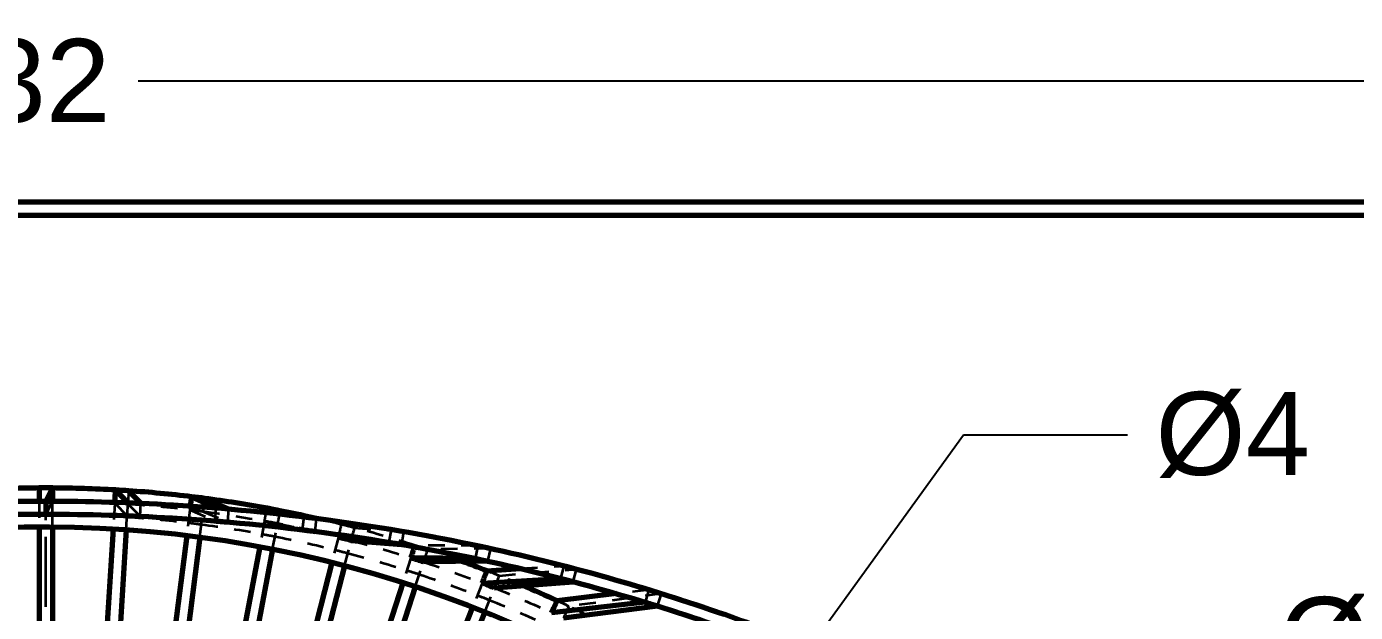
# Model space of a CAD drawing. Header units: inches. Extents: x -0.1 to 57.6, y -5.7 to 33.1.
# Drawn here: x 13.4 to 21.41, y 12.57 to 16.1 of the extents above; entities that cross this region are included whole.
import ezdxf

# ---------------------------------------------------------------- set-up
doc = ezdxf.new("R2010")
doc.units = ezdxf.units.IN
doc.header["$LTSCALE"] = 0.75
doc.header["$MEASUREMENT"] = 0
doc.linetypes.add('CENTER2', pattern=[1.125, 0.75, -0.125, 0.125, -0.125])
doc.linetypes.add('HIDDEN2', pattern=[0.1875, 0.125, -0.0625])
for name, color, linetype, lineweight in [('FD_Dimensions', 7, 'Continuous', 35), ('Hidden', 7, 'HIDDEN2', 35), ('Smart Centers', 7, 'CENTER2', 35), ('Visible', 7, 'Continuous', 70)]:
    doc.layers.add(name, color=color, linetype=linetype, lineweight=lineweight)
doc.styles.get("Standard").update_dxf_attribs({"font": 'arial.ttf'})
doc.dimstyles.new('Dim-Standard', dxfattribs={"dimtxt": 0.5, "dimasz": 0.5, "dimexe": 0.3, "dimexo": 0.07, "dimgap": 0.2, "dimtad": 0, "dimtih": 1, "dimtoh": 1, "dimlfac": 0.083333, "dimzin": 12, "dimdsep": 46, "dimtxsty": 'Standard', "dimcen": 0, "dimazin": 3, "dimtp": 0.01, "dimtm": 0.01, "dimtfac": 1, "dimtofl": 0, "dimtmove": 0, "dimatfit": 3, "dimfxl": 1, "dimtolj": 1, "dimtzin": 12, "dimarcsym": 1})

# ---------------------------------------------------------------- blocks, each defined once
blk = doc.blocks.new('*U10')
at = {"layer": 'Smart Centers', "color": 0, "ltscale": 0.75, "transparency": 16777216}
blk.add_line((0, 0.1055), (0, 7.3181), dxfattribs=at)
blk = doc.blocks.new('*D32')
at = {"layer": 'Defpoints', "color": 0, "transparency": 16777216}
for p in [(23.1603, 15.7692), (3.8815, 5.9998), (23.1603, 5.9998)]:
    blk.add_point(p, dxfattribs=at)
at = {"layer": 'FD_Dimensions', "color": 0, "lineweight": -2, "transparency": 16777216}
for p, q in [((3.8815, 6.0698), (3.8815, 16.0692)), ((23.1603, 6.0698), (23.1603, 16.0692)), ((4.3815, 15.7692), (12.9655, 15.7692)), ((22.6603, 15.7692), (14.0763, 15.7692))]:
    blk.add_line(p, q, dxfattribs=at)
at = {"layer": 'FD_Dimensions', "color": 0, "transparency": 16777216}
for points in [[(4.3815, 15.8525), (4.3815, 15.6859), (3.8815, 15.7692)], [(22.6603, 15.8525), (22.6603, 15.6859), (23.1603, 15.7692)]]:
    blk.add_solid(points, dxfattribs=at)
at = {"layer": 'FD_Dimensions', "color": 0, "transparency": 16777216, "insert": (13.5209, 15.7692), "char_height": 0.5, "attachment_point": 5}
blk.add_mtext('\\A1;32', dxfattribs=at)
blk = doc.blocks.new('*D33')
at = {"layer": 'Defpoints', "color": 0, "transparency": 16777216}
for p in [(13.5209, 13.3179), (0.3049, -1.3183), (13.5209, -1.3183)]:
    blk.add_point(p, dxfattribs=at)
at = {"layer": 'FD_Dimensions', "color": 0, "lineweight": -2, "transparency": 16777216}
for p, q in [((13.4509, 13.3179), (0.0049, 13.3179)), ((0.3049, 12.8179), (0.3049, 6.451)), ((0.3049, -0.8183), (0.3049, 5.5486)), ((13.4509, -1.3183), (0.0049, -1.3183))]:
    blk.add_line(p, q, dxfattribs=at)
at = {"layer": 'FD_Dimensions', "color": 0, "transparency": 16777216}
for points in [[(0.2216, 12.8179), (0.3882, 12.8179), (0.3049, 13.3179)], [(0.2216, -0.8183), (0.3882, -0.8183), (0.3049, -1.3183)]]:
    blk.add_solid(points, dxfattribs=at)
at = {"layer": 'FD_Dimensions', "color": 0, "transparency": 16777216, "insert": (0.3049, 5.9998), "char_height": 0.5, "attachment_point": 5}
blk.add_mtext('\\A1;2 4', dxfattribs=at)
blk = doc.blocks.new('*D34')
at = {"layer": 'Defpoints', "color": 0, "transparency": 16777216}
for p in [(14.2015, 6.9399), (12.8403, 5.0597)]:
    blk.add_point(p, dxfattribs=at)
at = {"layer": 'FD_Dimensions', "color": 0, "lineweight": -2, "transparency": 16777216}
for p, q in [((19.0499, 13.6369), (14.4947, 7.3449)), ((20.0364, 13.6369), (19.0499, 13.6369))]:
    blk.add_line(p, q, dxfattribs=at)
blk.add_arc((13.5209, 5.9998), 1.1606, 39.28712, 149.40045, dxfattribs=at)
at = {"layer": 'FD_Dimensions', "color": 0, "transparency": 16777216}
blk.add_solid([(14.4272, 7.3938), (14.5622, 7.296), (14.2015, 6.9399)], dxfattribs=at)
at = {"layer": 'FD_Dimensions', "color": 0, "transparency": 16777216, "insert": (20.6713, 13.6369), "char_height": 0.5, "attachment_point": 5}
blk.add_mtext('\\A1;%%C4', dxfattribs=at)
blk = doc.blocks.new('*D35')
at = {"layer": 'Defpoints', "color": 0, "transparency": 16777216}
for p in [(15.1733, 7.6856), (11.8685, 4.3139)]:
    blk.add_point(p, dxfattribs=at)
at = {"layer": 'FD_Dimensions', "color": 0, "lineweight": -2, "transparency": 16777216}
for p, q in [((19.7959, 12.4016), (15.5233, 8.0427)), ((20.7809, 12.4016), (19.7959, 12.4016))]:
    blk.add_line(p, q, dxfattribs=at)
at = {"layer": 'FD_Dimensions', "color": 0, "transparency": 16777216}
blk.add_solid([(15.4638, 8.101), (15.5828, 7.9844), (15.1733, 7.6856)], dxfattribs=at)
at = {"layer": 'FD_Dimensions', "color": 0, "transparency": 16777216, "insert": (21.4172, 12.4016), "char_height": 0.5, "attachment_point": 5}
blk.add_mtext('\\A1;%%C8', dxfattribs=at)

msp = doc.modelspace()

# ---------------------------------------------------------------- linework, layer by layer
at = {"layer": 'Hidden', "extrusion": (3.63318e-29, 2.96671e-13, -1)}
for p, q in [((13.4815, 13.2391), (13.4815, 13.239)), ((13.4815, 13.239), (13.4815, 13.1603)), ((13.4815, 13.239), (13.4815, 13.0816)), ((13.4815, 13.239), (13.4815, 13.239)), ((13.4815, 13.239), (13.4815, 13.1603)), ((13.4815, 13.239), (13.4815, 13.0816)), ((13.4815, 13.239), (13.4815, 13.239)), ((13.4815, 13.239), (13.4815, 13.0816)), ((13.4815, 13.239), (13.4815, 13.239)), ((13.4815, 13.239), (13.4815, 13.0816)), ((13.4815, 13.239), (13.4815, 13.239)), ((13.4815, 13.239), (13.4815, 13.0816)), ((13.4815, 13.239), (13.4815, 13.239)), ((13.5603, 13.239), (13.5209, 13.1604)), ((13.5603, 13.2391), (13.5603, 13.239)), ((13.5603, 13.0816), (13.5603, 13.239)), ((13.5603, 13.1603), (13.5603, 13.239)), ((13.5603, 13.0816), (13.5603, 13.239)), ((13.5603, 13.0816), (13.5603, 13.239)), ((13.5603, 13.0816), (13.5603, 13.239)), ((13.5603, 13.0816), (13.5603, 13.239)), ((13.9362, 13.2272), (13.9263, 13.0701)), ((13.9362, 13.2272), (13.9263, 13.0701)), ((13.9362, 13.2272), (13.9263, 13.0701)), ((13.9362, 13.2272), (13.9263, 13.0701)), ((13.9362, 13.2272), (13.9263, 13.0701)), ((13.9362, 13.2272), (13.9362, 13.2272)), ((14.0102, 13.151), (13.9362, 13.2272)), ((13.9362, 13.2272), (13.9362, 13.2272)), ((13.9362, 13.2272), (13.9362, 13.2272)), ((13.9362, 13.2272), (13.9362, 13.2272)), ((13.9362, 13.2272), (13.9362, 13.2272)), ((14.0049, 13.0651), (14.0148, 13.2223)), ((14.0049, 13.0651), (14.0148, 13.2223)), ((14.0049, 13.0651), (14.0148, 13.2223)), ((14.0049, 13.0651), (14.0148, 13.2223)), ((14.0049, 13.0651), (14.0148, 13.2223)), ((14.0135, 13.2296), (14.0103, 13.151)), ((14.0135, 13.2296), (14.0134, 13.2297)), ((14.0148, 13.2223), (14.0148, 13.2223)), ((14.0889, 13.1477), (14.0148, 13.2223)), ((14.0148, 13.2223), (14.0148, 13.2223)), ((14.0148, 13.2223), (14.0148, 13.2223)), ((14.0148, 13.2223), (14.0148, 13.2223)), ((14.0148, 13.2223), (14.0148, 13.2223)), ((14.0889, 13.1478), (14.0922, 13.2263)), ((14.0922, 13.2263), (14.0921, 13.2264)), ((14.3892, 13.1869), (14.3694, 13.0306)), ((14.3892, 13.1869), (14.3694, 13.0306)), ((14.3892, 13.1869), (14.3694, 13.0306)), ((14.3892, 13.1869), (14.3694, 13.0306)), ((14.3892, 13.1869), (14.3694, 13.0306)), ((14.3892, 13.1869), (14.3892, 13.1869)), ((14.3892, 13.1869), (14.5379, 13.1198)), ((14.3892, 13.1869), (14.3892, 13.1869)), ((14.3892, 13.1869), (14.3892, 13.1869)), ((14.3892, 13.1869), (14.3892, 13.1869)), ((14.3892, 13.1869), (14.3892, 13.1869)), ((14.4475, 13.0208), (14.4673, 13.177)), ((14.4475, 13.0208), (14.4673, 13.177)), ((14.4475, 13.0208), (14.4673, 13.177)), ((14.4475, 13.0208), (14.4673, 13.177)), ((14.4475, 13.0208), (14.4673, 13.177)), ((14.4673, 13.177), (14.4673, 13.177)), ((14.4673, 13.177), (14.6166, 13.1131)), ((14.4673, 13.177), (14.4673, 13.177)), ((14.4673, 13.177), (14.4673, 13.177)), ((14.4673, 13.177), (14.4673, 13.177)), ((14.4673, 13.177), (14.4673, 13.177)), ((14.5447, 13.1981), (14.5381, 13.1197)), ((14.5445, 13.1982), (14.5447, 13.1981)), ((14.6166, 13.1132), (14.6231, 13.1916)), ((14.6229, 13.1917), (14.6231, 13.1916)), ((15.0741, 13.1445), (15.0642, 13.0665)), ((15.0741, 13.1445), (15.0733, 13.1447)), ((15.1424, 13.0566), (15.1522, 13.1347)), ((15.1522, 13.1347), (15.1512, 13.1349)), ((14.8387, 13.1182), (14.8092, 12.9635)), ((14.8387, 13.1182), (14.8092, 12.9635)), ((14.8387, 13.1182), (14.8092, 12.9635)), ((14.8387, 13.1182), (14.8092, 12.9635)), ((14.8387, 13.1182), (14.8092, 12.9635)), ((14.8387, 13.1182), (14.8387, 13.1182)), ((15.0635, 13.0666), (14.8387, 13.1182)), ((14.8387, 13.1182), (14.8387, 13.1182)), ((14.8387, 13.1182), (14.8387, 13.1182)), ((14.8387, 13.1182), (14.8387, 13.1182)), ((14.8387, 13.1182), (14.8387, 13.1182)), ((14.8866, 12.9487), (14.9161, 13.1034)), ((14.8866, 12.9487), (14.9161, 13.1034)), ((14.8866, 12.9487), (14.9161, 13.1034)), ((14.8866, 12.9487), (14.9161, 13.1034)), ((14.8866, 12.9487), (14.9161, 13.1034)), ((14.9161, 13.1034), (14.9161, 13.1034)), ((15.1424, 13.0566), (14.9161, 13.1034)), ((14.9161, 13.1034), (14.9161, 13.1034)), ((14.9161, 13.1034), (14.9161, 13.1034)), ((14.9161, 13.1034), (14.9161, 13.1034)), ((14.9161, 13.1034), (14.9161, 13.1034)), ((15.3027, 13.0977), (15.6007, 13.0686)), ((15.379, 13.0781), (15.6784, 13.0555)), ((15.6007, 13.0686), (15.5876, 12.991)), ((15.6652, 12.9779), (15.6784, 13.0555)), ((15.2831, 13.0214), (15.2439, 12.8689)), ((15.2831, 13.0214), (15.2439, 12.8689)), ((15.2831, 13.0214), (15.2439, 12.8689)), ((15.2831, 13.0214), (15.2439, 12.8689)), ((15.2831, 13.0214), (15.2439, 12.8689)), ((15.2831, 13.0214), (15.2831, 13.0214)), ((15.2831, 13.0214), (15.2831, 13.0214)), ((15.2831, 13.0214), (15.2831, 13.0214)), ((15.2831, 13.0214), (15.2831, 13.0214)), ((15.2831, 13.0214), (15.2831, 13.0214)), ((15.3202, 12.8493), (15.3594, 13.0018)), ((15.3202, 12.8493), (15.3594, 13.0018)), ((15.3202, 12.8493), (15.3594, 13.0018)), ((15.3202, 12.8493), (15.3594, 13.0018)), ((15.3202, 12.8493), (15.3594, 13.0018)), ((15.3594, 13.0018), (15.3594, 13.0018)), ((15.3594, 13.0018), (15.3594, 13.0018)), ((15.3594, 13.0018), (15.3594, 13.0018)), ((15.3594, 13.0018), (15.3594, 13.0018)), ((15.3594, 13.0018), (15.3594, 13.0018)), ((16.1237, 12.9703), (15.7448, 12.9718)), ((16.1237, 12.9703), (16.1072, 12.8933)), ((15.7205, 12.8969), (15.6719, 12.7471)), ((15.7205, 12.8969), (15.6719, 12.7471)), ((15.7205, 12.8969), (15.6719, 12.7471)), ((15.7205, 12.8969), (15.6719, 12.7471)), ((15.7205, 12.8969), (15.6719, 12.7471)), ((15.7205, 12.8969), (15.7205, 12.8969)), ((15.7205, 12.8969), (15.7205, 12.8969)), ((15.7205, 12.8969), (15.7205, 12.8969)), ((15.7205, 12.8969), (15.7205, 12.8969)), ((15.7205, 12.8969), (15.7205, 12.8969)), ((16.2007, 12.9538), (15.8197, 12.9474)), ((16.1842, 12.8769), (16.2007, 12.9538)), ((15.7467, 12.7228), (15.7954, 12.8726)), ((15.7467, 12.7228), (15.7954, 12.8726)), ((15.7467, 12.7228), (15.7954, 12.8726)), ((15.7467, 12.7228), (15.7954, 12.8726)), ((15.7467, 12.7228), (15.7954, 12.8726)), ((15.7954, 12.8726), (15.7954, 12.8726)), ((15.7954, 12.8726), (15.7954, 12.8726)), ((15.7954, 12.8726), (15.7954, 12.8726)), ((15.7954, 12.8726), (15.7954, 12.8726)), ((15.7954, 12.8726), (15.7954, 12.8726)), ((16.2514, 12.7894), (16.7181, 12.8294)), ((16.3827, 12.832), (16.6419, 12.8492)), ((16.6419, 12.8492), (16.6221, 12.7731)), ((16.6983, 12.7533), (16.7181, 12.8294)), ((16.1492, 12.7452), (16.0913, 12.5987)), ((16.1492, 12.7452), (16.0913, 12.5987)), ((16.1492, 12.7452), (16.0913, 12.5987)), ((16.1492, 12.7452), (16.0913, 12.5987)), ((16.1492, 12.7452), (16.0913, 12.5987)), ((16.1492, 12.7452), (16.1492, 12.7452)), ((16.1492, 12.7452), (16.1492, 12.7452)), ((16.1492, 12.7452), (16.1492, 12.7452)), ((16.1492, 12.7452), (16.1492, 12.7452)), ((16.1492, 12.7452), (16.1492, 12.7452)), ((16.1645, 12.5698), (16.2225, 12.7162)), ((16.1645, 12.5698), (16.2225, 12.7162)), ((16.1645, 12.5698), (16.2225, 12.7162)), ((16.1645, 12.5698), (16.2225, 12.7162)), ((16.1645, 12.5698), (16.2225, 12.7162)), ((16.2225, 12.7162), (16.2225, 12.7162)), ((16.2225, 12.7162), (16.2225, 12.7162)), ((16.2225, 12.7162), (16.2225, 12.7162)), ((16.2225, 12.7162), (16.2225, 12.7162)), ((16.2225, 12.7162), (16.2225, 12.7162)), ((17.2295, 12.682), (16.6724, 12.6045)), ((17.1543, 12.7053), (16.9582, 12.6814)), ((17.1543, 12.7053), (17.1311, 12.6301)), ((17.2063, 12.6068), (17.2295, 12.682))]:
    msp.add_line(p, q, dxfattribs=at)
for radius, start, end in [(7.2394, 86.71159, 89.68841), (7.2394, 89.68841, 89.99996), (7.2394, 90, 90.31159), (7.2394, 90.31159, 93.28841), (7.2394, 93.28841, 93.91159), (7.2394, 93.91159, 96.88841), (7.1606, 86.71502, 89.68498), (7.1606, 89.68498, 89.99996), (7.1606, 89.68498, 89.99996), (7.1606, 89.68498, 89.99996), (7.1606, 89.68498, 89.99996), (7.1606, 89.68498, 89.99996), (7.1606, 90, 90.31502), (7.1606, 90, 90.31502), (7.1606, 90, 90.31502), (7.1606, 90, 90.31502), (7.1606, 90, 90.31502), (7.1606, 90.31502, 93.28498), (7.1606, 93.28498, 93.91502), (7.1606, 93.28498, 93.91502), (7.1606, 93.28498, 93.91502), (7.1606, 93.28498, 93.91502), (7.1606, 93.28498, 93.91502), (7.1606, 93.91502, 96.88498), (7.2394, 96.88841, 97.51159), (7.2394, 97.51159, 100.48841), (7.1606, 96.88498, 97.51502), (7.1606, 96.88498, 97.51502), (7.1606, 96.88498, 97.51502), (7.1606, 96.88498, 97.51502), (7.1606, 96.88498, 97.51502), (7.1606, 97.51502, 100.48498), (7.2394, 100.48841, 101.11159), (7.2394, 101.11159, 104.08841), (7.1606, 100.48498, 101.11502), (7.1606, 100.48498, 101.11502), (7.1606, 100.48498, 101.11502), (7.1606, 100.48498, 101.11502), (7.1606, 100.48498, 101.11502), (7.1606, 101.11502, 104.08498), (7.2394, 104.08841, 104.71159), (7.2394, 104.71159, 107.68841), (7.1606, 104.08498, 104.71502), (7.1606, 104.08498, 104.71502), (7.1606, 104.08498, 104.71502), (7.1606, 104.08498, 104.71502), (7.1606, 104.08498, 104.71502), (7.1606, 104.71502, 107.68498), (7.2394, 107.68841, 108.31159), (7.1606, 107.68498, 108.31502), (7.1606, 107.68498, 108.31502), (7.1606, 107.68498, 108.31502), (7.1606, 107.68498, 108.31502), (7.1606, 107.68498, 108.31502), (7.2394, 108.31159, 111.28841), (7.1606, 108.31502, 111.28498), (7.2394, 111.28841, 111.91159), (7.1606, 111.28498, 111.91502), (7.1606, 111.28498, 111.91502), (7.1606, 111.28498, 111.91502), (7.1606, 111.28498, 111.91502), (7.1606, 111.28498, 111.91502), (7.2394, 111.91159, 114.88841), (7.1606, 111.91502, 114.88498)]:
    msp.add_arc((-13.5209, 5.9998), radius, start, end, dxfattribs=at)
at = {"layer": 'Hidden'}
for radius, start, end in [(7.2394, 90.00004, 90.31159), (7.2394, 90.00004, 90.31159), (7.2394, 90.00004, 90.31159), (7.2394, 90.00004, 90.31159), (7.2394, 89.68841, 90), (7.2394, 89.68841, 90), (7.2394, 89.68841, 90), (7.2394, 89.68841, 90), (7.2394, 86.08841, 86.71159), (7.2394, 86.08841, 86.71159), (7.2394, 86.08841, 86.71159), (7.2394, 86.08841, 86.71159), (7.2394, 82.48841, 83.11159), (7.2394, 82.48841, 83.11159), (7.2394, 82.48841, 83.11159), (7.2394, 82.48841, 83.11159), (7.3181, 75.90824, 77.57902), (7.2394, 78.88841, 79.51159), (7.2394, 78.88841, 79.51159), (7.2394, 78.88841, 79.51159), (7.2394, 78.88841, 79.51159), (7.3181, 75.29176, 75.90824), (7.3181, 72.30824, 75.29176), (7.2394, 75.28841, 75.91159), (7.2394, 75.28841, 75.91159), (7.2394, 75.28841, 75.91159), (7.2394, 75.28841, 75.91159), (7.3181, 71.69176, 72.30824), (7.2394, 71.68841, 72.31159), (7.2394, 71.68841, 72.31159), (7.2394, 71.68841, 72.31159), (7.2394, 71.68841, 72.31159), (7.3181, 69.96641, 71.69176), (7.3181, 68.09176, 68.70824), (7.2394, 68.08841, 68.71159), (7.2394, 68.08841, 68.71159), (7.2394, 68.08841, 68.71159), (7.2394, 68.08841, 68.71159), (7.3181, 66.87026, 68.09176), (7.3181, 64.49176, 65.10824), (7.3181, 63.54703, 64.49176)]:
    msp.add_arc((13.5209, 5.9998), radius, start, end, dxfattribs=at)
for points in [[(13.4815, 13.239), (13.4815, 13.2653), (13.4815, 13.2915), (13.4815, 13.3178)], [(14.0197, 13.3009), (14.018, 13.2747), (14.0164, 13.2485), (14.0148, 13.2223)], [(13.5209, 13.2391), (13.5078, 13.2391), (13.4947, 13.2391), (13.4815, 13.239)], [(13.5603, 13.239), (13.534, 13.239), (13.5078, 13.239), (13.4815, 13.239)], [(13.5603, 13.239), (13.5471, 13.2391), (13.534, 13.2391), (13.5209, 13.2391)], [(13.9362, 13.2272), (13.9363, 13.229), (13.9364, 13.2307), (13.9365, 13.2324)], [(14.0148, 13.2223), (13.9886, 13.2239), (13.9624, 13.2256), (13.9362, 13.2272)], [(14.0529, 13.2281), (14.0398, 13.2287), (14.0266, 13.2292), (14.0135, 13.2296)], [(14.0922, 13.2263), (14.0791, 13.227), (14.066, 13.2276), (14.0529, 13.2281)], [(14.3892, 13.1869), (14.3901, 13.1944), (14.3911, 13.202), (14.392, 13.2095)], [(14.4772, 13.2551), (14.4739, 13.2291), (14.4706, 13.2031), (14.4673, 13.177)], [(14.4673, 13.177), (14.4412, 13.1803), (14.4152, 13.1836), (14.3892, 13.1869)], [(14.5839, 13.195), (14.5708, 13.1961), (14.5578, 13.1971), (14.5447, 13.1981)], [(14.6231, 13.1916), (14.6101, 13.1928), (14.597, 13.1939), (14.5839, 13.195)], [(14.8387, 13.1182), (14.842, 13.1355), (14.8453, 13.1528), (14.8486, 13.1702)], [(14.9308, 13.1808), (14.9259, 13.155), (14.921, 13.1292), (14.9161, 13.1034)], [(15.1131, 13.1397), (15.1001, 13.1414), (15.0871, 13.143), (15.0741, 13.1445)], [(15.1522, 13.1347), (15.1392, 13.1364), (15.1262, 13.1381), (15.1131, 13.1397)], [(14.9161, 13.1034), (14.8903, 13.1084), (14.8645, 13.1133), (14.8387, 13.1182)], [(15.2871, 13.0371), (15.2923, 13.0573), (15.2975, 13.0775), (15.3027, 13.0977)], [(15.379, 13.0781), (15.3724, 13.0527), (15.3659, 13.0272), (15.3594, 13.0018)], [(15.6396, 13.0622), (15.6266, 13.0644), (15.6137, 13.0665), (15.6007, 13.0686)], [(15.6784, 13.0555), (15.6654, 13.0578), (15.6525, 13.06), (15.6396, 13.0622)], [(15.7424, 12.9643), (15.7432, 12.9668), (15.744, 12.9693), (15.7448, 12.9718)], [(16.1622, 12.9622), (16.1494, 12.9649), (16.1366, 12.9676), (16.1237, 12.9703)], [(15.8197, 12.9474), (15.8116, 12.9225), (15.8035, 12.8975), (15.7954, 12.8726)], [(16.2007, 12.9538), (16.1879, 12.9566), (16.1751, 12.9594), (16.1622, 12.9622)], [(16.6801, 12.8394), (16.6674, 12.8427), (16.6547, 12.846), (16.6419, 12.8492)], [(16.7181, 12.8294), (16.7054, 12.8328), (16.6928, 12.8361), (16.6801, 12.8394)], [(16.2514, 12.7894), (16.2418, 12.765), (16.2321, 12.7406), (16.2225, 12.7162)], [(17.192, 12.6938), (17.1794, 12.6976), (17.1669, 12.7015), (17.1543, 12.7053)], [(17.2295, 12.682), (17.217, 12.686), (17.2045, 12.6899), (17.192, 12.6938)], [(16.6724, 12.6045), (16.6612, 12.5808), (16.65, 12.557), (16.6389, 12.5333)]]:
    msp.add_open_spline(points, degree=3, dxfattribs=at)
at = {"layer": 'Visible', "extrusion": (3.63318e-29, 2.96671e-13, -1)}
for p, q in [((25.5603, 15.0391), (1.4815, 15.0391)), ((1.5603, 14.9604), (25.4815, 14.9604)), ((13.4815, 13.3178), (13.4815, 13.2391)), ((13.5603, 13.3178), (13.5209, 13.2391)), ((13.5603, 13.3178), (13.5603, 13.2391)), ((14.0134, 13.2297), (13.9411, 13.3058)), ((14.0921, 13.2264), (14.0197, 13.3009)), ((13.5209, 13.2391), (13.5209, 13.1604)), ((13.5209, 13.2391), (13.5209, 13.1604)), ((14.399, 13.265), (14.5445, 13.1982)), ((14.4772, 13.2551), (14.6229, 13.1917)), ((13.4815, 13.1603), (13.4815, 13.1603)), ((13.5603, 13.1603), (13.5603, 13.1603)), ((14.0103, 13.1509), (14.0102, 13.151)), ((14.0103, 13.151), (14.0103, 13.1509)), ((14.0889, 13.1478), (14.0889, 13.1477)), ((15.0733, 13.1447), (14.8535, 13.1955)), ((15.1512, 13.1349), (14.9308, 13.1808)), ((13.4815, 13.0816), (13.4815, 10.7602)), ((13.4815, 13.0816), (13.4815, 10.7602)), ((13.5603, 13.0816), (13.5603, 10.7602)), ((13.5603, 13.0816), (13.5603, 10.7602)), ((13.9263, 13.0701), (13.7805, 10.7533)), ((13.9263, 13.0701), (13.7805, 10.7533)), ((14.0049, 13.0651), (13.8591, 10.7484)), ((14.0049, 13.0651), (13.8591, 10.7484)), ((14.5379, 13.1198), (14.5381, 13.1197)), ((14.5381, 13.1197), (14.5381, 13.1197)), ((14.6166, 13.1132), (14.6166, 13.1131)), ((15.0642, 13.0664), (15.0635, 13.0666)), ((15.0642, 13.0665), (15.0642, 13.0664)), ((15.1424, 13.0566), (15.1424, 13.0566)), ((14.3694, 13.0306), (14.0785, 10.7276)), ((14.3694, 13.0306), (14.0785, 10.7276)), ((14.4475, 13.0208), (14.1566, 10.7178)), ((14.4475, 13.0208), (14.1566, 10.7178)), ((15.2831, 13.0214), (15.5876, 12.991)), ((15.3594, 13.0018), (15.6652, 12.9778)), ((15.5876, 12.991), (15.5876, 12.991)), ((15.6652, 12.9779), (15.6652, 12.9778)), ((14.8092, 12.9635), (14.3743, 10.6833)), ((14.8092, 12.9635), (14.3743, 10.6833)), ((14.8866, 12.9487), (14.4516, 10.6685)), ((14.8866, 12.9487), (14.4516, 10.6685)), ((16.1072, 12.8933), (15.7205, 12.8969)), ((16.1072, 12.8933), (16.1072, 12.8933)), ((15.2439, 12.8689), (14.6667, 10.6205)), ((15.2439, 12.8689), (14.6667, 10.6205)), ((15.3202, 12.8493), (14.7429, 10.6009)), ((15.3202, 12.8493), (14.7429, 10.6009)), ((16.1842, 12.8768), (15.7954, 12.8726)), ((16.1782, 12.8184), (16.3827, 12.832)), ((16.1842, 12.8769), (16.1842, 12.8768)), ((15.6719, 12.7471), (14.9545, 10.5394)), ((15.6719, 12.7471), (14.9545, 10.5394)), ((16.1492, 12.7452), (16.6221, 12.773)), ((16.2225, 12.7162), (16.6983, 12.7532)), ((16.6221, 12.7731), (16.6221, 12.773)), ((16.6983, 12.7533), (16.6983, 12.7532)), ((15.7467, 12.7228), (15.0294, 10.5151)), ((15.7467, 12.7228), (15.0294, 10.5151)), ((16.9582, 12.6814), (16.6011, 12.6381)), ((16.0913, 12.5987), (15.2367, 10.4404)), ((16.0913, 12.5987), (15.2367, 10.4404)), ((16.1645, 12.5698), (15.31, 10.4115)), ((16.1645, 12.5698), (15.31, 10.4115)), ((17.131, 12.63), (16.5676, 12.5668)), ((17.2063, 12.6068), (16.6389, 12.5333)), ((17.1311, 12.6301), (17.131, 12.63)), ((17.2063, 12.6068), (17.2063, 12.6068))]:
    msp.add_line(p, q, dxfattribs=at)
at = {"layer": 'Visible'}
for radius, start, end in [(7.3181, 90.30824, 93.29176), (7.3181, 89.69176, 90.30824), (7.3181, 86.70824, 89.69176), (7.3181, 86.09176, 86.70824), (7.3181, 83.10824, 86.09176), (7.3181, 82.49176, 83.10824), (7.3181, 79.50824, 82.49176), (7.3181, 78.89176, 79.50824), (7.3181, 77.57902, 78.89176), (7.0819, 240, 120), (7.3181, 68.70824, 69.96641), (7.3181, 65.10824, 66.87026)]:
    msp.add_arc((13.5209, 5.9998), radius, start, end, dxfattribs=at)
for points in [[(13.9365, 13.2324), (13.938, 13.2569), (13.9396, 13.2813), (13.9411, 13.3058)], [(14.392, 13.2095), (14.3944, 13.228), (14.3967, 13.2465), (14.399, 13.265)], [(13.4815, 13.1603), (13.4947, 13.1604), (13.5078, 13.1604), (13.5209, 13.1604)], [(13.5209, 13.1604), (13.534, 13.1604), (13.5471, 13.1604), (13.5603, 13.1603)], [(14.0103, 13.1509), (14.0234, 13.1505), (14.0365, 13.15), (14.0496, 13.1494)], [(14.0496, 13.1494), (14.0627, 13.1489), (14.0758, 13.1483), (14.0889, 13.1477)], [(14.8486, 13.1702), (14.8503, 13.1786), (14.8519, 13.1871), (14.8535, 13.1955)], [(14.5381, 13.1197), (14.5512, 13.1187), (14.5643, 13.1176), (14.5774, 13.1165)], [(14.5774, 13.1165), (14.5905, 13.1154), (14.6035, 13.1143), (14.6166, 13.1131)], [(15.0642, 13.0664), (15.0773, 13.0648), (15.0903, 13.0632), (15.1033, 13.0616)], [(15.1033, 13.0616), (15.1163, 13.06), (15.1293, 13.0583), (15.1424, 13.0566)], [(15.2831, 13.0214), (15.2844, 13.0266), (15.2858, 13.0319), (15.2871, 13.0371)], [(15.3594, 13.0018), (15.3339, 13.0083), (15.3085, 13.0149), (15.2831, 13.0214)], [(15.5876, 12.991), (15.6006, 12.9889), (15.6135, 12.9867), (15.6264, 12.9845)], [(15.6264, 12.9845), (15.6394, 12.9824), (15.6523, 12.9801), (15.6652, 12.9778)], [(15.7205, 12.8969), (15.7278, 12.9194), (15.7351, 12.9419), (15.7424, 12.9643)], [(15.7954, 12.8726), (15.7704, 12.8807), (15.7455, 12.8888), (15.7205, 12.8969)], [(16.1072, 12.8933), (16.1201, 12.8906), (16.1329, 12.8879), (16.1458, 12.8852)], [(16.1458, 12.8852), (16.1586, 12.8824), (16.1714, 12.8796), (16.1842, 12.8768)], [(16.1492, 12.7452), (16.1589, 12.7696), (16.1686, 12.794), (16.1782, 12.8184)], [(16.2225, 12.7162), (16.1981, 12.7258), (16.1737, 12.7355), (16.1492, 12.7452)], [(16.6221, 12.773), (16.6348, 12.7698), (16.6475, 12.7666), (16.6602, 12.7632)], [(16.6602, 12.7632), (16.6729, 12.7599), (16.6856, 12.7566), (16.6983, 12.7532)], [(16.5676, 12.5668), (16.5788, 12.5906), (16.59, 12.6143), (16.6011, 12.6381)], [(17.131, 12.63), (17.1436, 12.6263), (17.1562, 12.6224), (17.1687, 12.6185)], [(17.1687, 12.6185), (17.1812, 12.6147), (17.1938, 12.6107), (17.2063, 12.6068)]]:
    msp.add_open_spline(points, degree=3, dxfattribs=at)
for points, knots in [([(3.8815, 5.9998), (3.8815, 6.252), (3.8991, 6.5042), (3.9341, 6.755), (3.9679, 6.9974), (4.0181, 7.2386), (4.0843, 7.4772), (4.1483, 7.7079), (4.2273, 7.9362), (4.321, 8.1611), (4.4115, 8.3785), (4.5156, 8.5926), (4.633, 8.8025), (4.7464, 9.0055), (4.8722, 9.2046), (5.0097, 9.3989), (5.1427, 9.5867), (5.2867, 9.7701), (5.4412, 9.9484), (5.5905, 10.1207), (5.7495, 10.2883), (5.9178, 10.4504), (6.0805, 10.6072), (6.2517, 10.7589), (6.431, 10.905), (6.7734, 11.1842), (7.1451, 11.443), (7.5413, 11.6783), (7.9116, 11.8982), (8.3034, 12.0976), (8.7125, 12.2744), (9.0947, 12.4396), (9.4921, 12.585), (9.9007, 12.7094), (10.2826, 12.8256), (10.6744, 12.9233), (11.0729, 13.0019), (11.4452, 13.0753), (11.8234, 13.1319), (12.2047, 13.1714), (12.5611, 13.2082), (12.9201, 13.2301), (13.2797, 13.2369), (13.3601, 13.2384), (13.4405, 13.2391), (13.5209, 13.2391)], [3.141593, 3.141593, 3.141593, 3.141593, 3.245911, 3.245911, 3.245911, 3.346766, 3.346766, 3.346766, 3.444272, 3.444272, 3.444272, 3.53854, 3.53854, 3.53854, 3.629678, 3.629678, 3.629678, 3.71779, 3.71779, 3.71779, 3.802975, 3.802975, 3.802975, 3.885332, 3.885332, 3.885332, 4.042655, 4.042655, 4.042655, 4.189657, 4.189657, 4.189657, 4.327013, 4.327013, 4.327013, 4.455358, 4.455358, 4.455358, 4.575281, 4.575281, 4.575281, 4.687337, 4.687337, 4.687337, 4.712389, 4.712389, 4.712389, 4.712389]), ([(13.5209, 13.2391), (13.7766, 13.2391), (14.0322, 13.2315), (14.2871, 13.2162), (14.6001, 13.1975), (14.912, 13.1673), (15.2211, 13.1257), (15.5099, 13.0868), (15.7964, 13.0381), (16.0793, 12.9796), (16.3437, 12.925), (16.6049, 12.8618), (16.8622, 12.7905), (17.337, 12.6587), (17.7981, 12.4988), (18.2396, 12.3127), (18.6239, 12.1507), (18.9934, 11.9689), (19.3446, 11.769), (19.6503, 11.5949), (19.9422, 11.4071), (20.2182, 11.2069), (20.4584, 11.0327), (20.6866, 10.849), (20.9015, 10.6569), (21.0885, 10.4897), (21.2655, 10.3162), (21.4317, 10.1369), (21.7174, 9.8287), (21.9713, 9.5036), (22.1901, 9.1656), (22.3528, 8.9142), (22.4962, 8.6556), (22.6192, 8.3916), (22.7107, 8.1953), (22.7909, 7.9959), (22.8595, 7.7943), (22.9605, 7.498), (23.0364, 7.1968), (23.0866, 6.8932), (23.1357, 6.597), (23.1603, 6.2984), (23.1603, 5.9998)], [4.712389, 4.712389, 4.712389, 4.712389, 4.79204, 4.79204, 4.79204, 4.889875, 4.889875, 4.889875, 4.98129, 4.98129, 4.98129, 5.066707, 5.066707, 5.066707, 5.224407, 5.224407, 5.224407, 5.361663, 5.361663, 5.361663, 5.481126, 5.481126, 5.481126, 5.585103, 5.585103, 5.585103, 5.6756, 5.6756, 5.6756, 5.831229, 5.831229, 5.831229, 5.946995, 5.946995, 5.946995, 6.033109, 6.033109, 6.033109, 6.159674, 6.159674, 6.159674, 6.283185, 6.283185, 6.283185, 6.283185]), ([(3.9603, 5.9998), (3.9603, 6.2483), (3.9776, 6.4969), (4.0121, 6.7441), (4.0454, 6.9831), (4.0949, 7.2208), (4.1602, 7.4562), (4.2233, 7.6837), (4.3013, 7.9089), (4.3937, 8.1308), (4.483, 8.3453), (4.5858, 8.5568), (4.7017, 8.7641), (4.8138, 8.9646), (4.938, 9.1613), (5.074, 9.3534), (5.2055, 9.5391), (5.3479, 9.7205), (5.5007, 9.8968), (5.6484, 10.0674), (5.8058, 10.2332), (5.9724, 10.3937), (6.1335, 10.5489), (6.3031, 10.6992), (6.4807, 10.844), (6.82, 11.1206), (7.1885, 11.3772), (7.5815, 11.6106), (7.9488, 11.8288), (8.3376, 12.0266), (8.7437, 12.2021), (9.1232, 12.3661), (9.5177, 12.5105), (9.9237, 12.634), (10.3029, 12.7494), (10.6922, 12.8466), (11.0881, 12.9246), (11.4581, 12.9976), (11.8339, 13.0538), (12.2128, 13.093), (12.5669, 13.1297), (12.9238, 13.1514), (13.2812, 13.1582), (13.3611, 13.1597), (13.441, 13.1604), (13.5209, 13.1604)], [3.141593, 3.141593, 3.141593, 3.141593, 3.245911, 3.245911, 3.245911, 3.346766, 3.346766, 3.346766, 3.444272, 3.444272, 3.444272, 3.53854, 3.53854, 3.53854, 3.629678, 3.629678, 3.629678, 3.71779, 3.71779, 3.71779, 3.802975, 3.802975, 3.802975, 3.885332, 3.885332, 3.885332, 4.042655, 4.042655, 4.042655, 4.189657, 4.189657, 4.189657, 4.327013, 4.327013, 4.327013, 4.455358, 4.455358, 4.455358, 4.575281, 4.575281, 4.575281, 4.687337, 4.687337, 4.687337, 4.712389, 4.712389, 4.712389, 4.712389]), ([(13.5209, 13.1604), (13.775, 13.1604), (14.0291, 13.1528), (14.2824, 13.1376), (14.5935, 13.119), (14.9034, 13.089), (15.2106, 13.0477), (15.4976, 13.009), (15.7823, 12.9606), (16.0634, 12.9025), (16.326, 12.8482), (16.5856, 12.7855), (16.8411, 12.7146), (17.3128, 12.5837), (17.7707, 12.4249), (18.209, 12.2402), (18.5905, 12.0793), (18.9572, 11.8989), (19.3057, 11.7005), (19.6089, 11.5279), (19.8984, 11.3416), (20.172, 11.1432), (20.4101, 10.9705), (20.6362, 10.7885), (20.849, 10.5982), (21.0342, 10.4326), (21.2094, 10.2608), (21.3739, 10.0834), (21.5171, 9.929), (21.6521, 9.7704), (21.7785, 9.6081), (21.996, 9.329), (22.1881, 9.0389), (22.3532, 8.7405), (22.4761, 8.5185), (22.5839, 8.2919), (22.6763, 8.0619), (22.8121, 7.7239), (22.9144, 7.3784), (22.9822, 7.0292), (23.0483, 6.6884), (23.0815, 6.3441), (23.0815, 5.9998)], [4.712389, 4.712389, 4.712389, 4.712389, 4.79204, 4.79204, 4.79204, 4.889875, 4.889875, 4.889875, 4.98129, 4.98129, 4.98129, 5.066707, 5.066707, 5.066707, 5.224407, 5.224407, 5.224407, 5.361663, 5.361663, 5.361663, 5.481126, 5.481126, 5.481126, 5.585103, 5.585103, 5.585103, 5.6756, 5.6756, 5.6756, 5.754365, 5.754365, 5.754365, 5.889819, 5.889819, 5.889819, 5.990578, 5.990578, 5.990578, 6.138669, 6.138669, 6.138669, 6.283185, 6.283185, 6.283185, 6.283185])]:
    msp.add_open_spline(points, degree=3, knots=knots, dxfattribs=at)

# ---------------------------------------------------------------- block references
at = {"layer": 'Smart Centers', "ltscale": 0.75}
msp.add_blockref('*U10', (13.5209, 5.9998), dxfattribs=at)

# ---------------------------------------------------------------- dimensions: what is measured, and where the dimension line sits
at = {"layer": 'FD_Dimensions'}
for p1, p2, distance, text, picture, middle in [((3.8815, 5.9998), (23.1603, 5.9998), 9.7694, '32', '*D32', (13.5209, 15.7692)), ((13.5209, 13.3179), (13.5209, -1.3183), -13.216, '2 4', '*D33', (0.3049, 5.9998))]:
    dim = msp.add_aligned_dim(p1=p1, p2=p2, distance=distance, text=text, dimstyle='Dim-Standard', override={"dimlfac": 1.666667, "dimclrd": 0, "dimclre": 0}, dxfattribs=at)
    dim.commit()
    dim.dimension.update_dxf_attribs({"geometry": picture, "text_midpoint": middle})
for p1, p2, text, picture, middle in [((12.8403, 5.0597), (14.2015, 6.9399), '%%C4', '*D34', (20.6713, 13.6369)), ((11.8685, 4.3139), (15.1733, 7.6856), '%%C8', '*D35', (21.4172, 12.4016))]:
    dim = msp.add_diameter_dim_2p(p1=p1, p2=p2, text=text, dimstyle='Dim-Standard', override={"dimlfac": 1.666667}, dxfattribs=at)
    dim.commit()
    dim.dimension.update_dxf_attribs({"geometry": picture, "text_midpoint": middle, "dimtype": 163})

doc.saveas('drawing.dxf')
